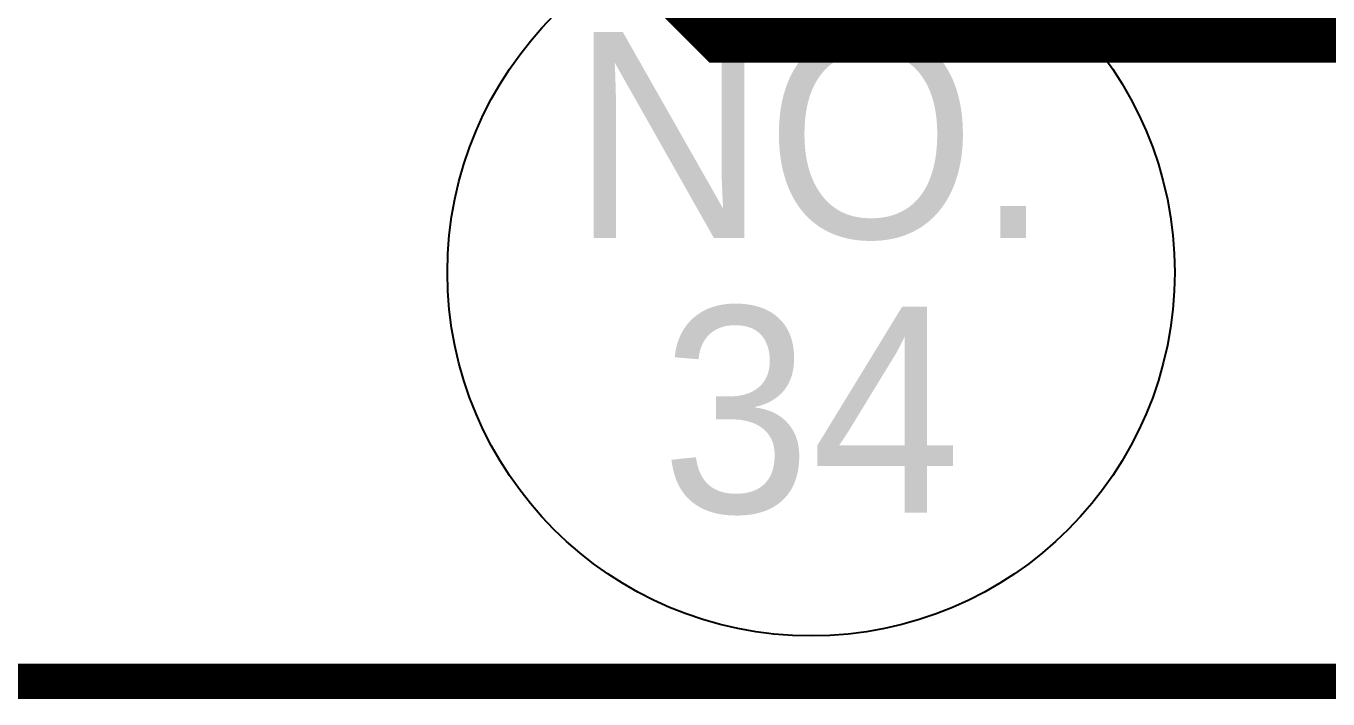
# Model space of a CAD drawing. Header units: millimetres. Extents: x 1073475 to 2890243, y -1340830 to -367733.
# Drawn here: x 2432666 to 2435984, y -384873 to -383158 of the extents above; entities that cross this region are included whole.
import ezdxf
from ezdxf.enums import TextEntityAlignment as Align

# ---------------------------------------------------------------- set-up
doc = ezdxf.new("R2010")
doc.units = ezdxf.units.MM
doc.header["$LTSCALE"] = 50
doc.linetypes.add('DASHED2', pattern=[9.524999999999999, 6.35, -3.175])
doc.layers.add('NO', color=2, linetype='Continuous')
doc.styles.add('돋움', font='')
doc.styles.get('돋움').set_extended_font_data('Dotum')

msp = doc.modelspace()

# ---------------------------------------------------------------- linework, layer by layer
at = {"color": 3, "lineweight": 13, "const_width": 90}
msp.add_lwpolyline([(2428810.20312283, -373845.4427781714), (2443790.98138543, -373845.4427781714), (2443790.98138543, -384827.9615424738), (2428810.20312283, -384827.9615424738)], close=True, dxfattribs=at)
at = {"color": 250, "linetype": 'DASHED2', "ltscale": 1.6, "const_width": 200, "elevation": 1.750000000000037e-09}
msp.add_lwpolyline([(2434336.153213383, -376524.1484793489), (2434336.153213115, -380916.729468941), (2435070.192804333, -381650.7690600399), (2439778.653215061, -381650.7690600399), (2439778.653215061, -383150.7690600399), (2434448.872460845, -383150.7690600399), (2432836.153213077, -381538.0498125344), (2432836.153213383, -376524.1484792574)], close=True, dxfattribs=at)
at = {"layer": 'NO'}
msp.add_circle((2434666.866691193, -383785.4623636722), 926.7623488181401, dxfattribs=at)

# ---------------------------------------------------------------- texts
at = {"layer": 'NO', "style": '돋움'}
for s, p in [('NO.', (2434666.866691193, -383435.4623636723)), ('34', (2434666.866691193, -384135.4623636724))]:
    msp.add_text(s, height=524.9999999999998, dxfattribs=at).set_placement(p, align=Align.MIDDLE_CENTER)

doc.saveas('drawing.dxf')
